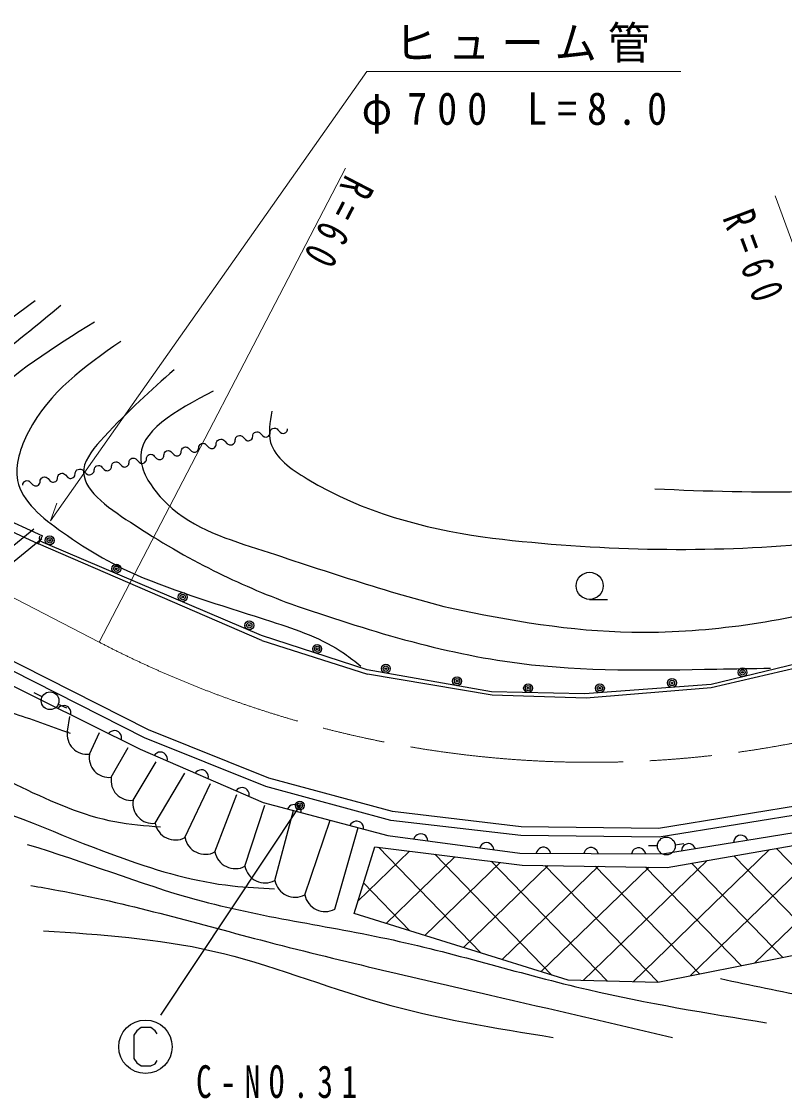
# Model space of a CAD drawing. Units: millimetres, scale not verified. Extents: x 40000 to 680000, y 20000 to 380000.
# Drawn here: x 116266 to 159107, y 251258 to 311752 of the extents above; entities that cross this region are included whole.
import ezdxf

# ---------------------------------------------------------------- set-up
doc = ezdxf.new("R2010")
doc.units = ezdxf.units.MM
doc.header["$LTSCALE"] = 1000
doc.linetypes.add('CHAIN', pattern=[18.5, 12, -1.5, 3.5, -1.5])
for name, color, linetype, lineweight in [('M-BGD', 7, 'Continuous', 25), ('M-BMK', 2, 'CHAIN', 13), ('M-STR-HTXT', 7, 'Continuous', 13), ('M-STR-STRC', 7, 'Continuous', 25)]:
    doc.layers.add(name, color=color, linetype=linetype, lineweight=lineweight)
doc.styles.add('ＭＳ ゴシック', font='')
doc.styles.get('ＭＳ ゴシック').set_extended_font_data('MS Gothic')

msp = doc.modelspace()

# ---------------------------------------------------------------- hatches: boundary and pattern name
at = {"layer": 'M-BGD'}
h = msp.add_hatch(dxfattribs=at)
h.set_pattern_fill('USER', color=256, style=0, pattern_type=2)
h.set_pattern_definition([(224.0906, (95606, 313137), (1391.59, -1436.48), []), (314.0906, (95606, 313137), (1436.48, 1391.59), [])])
h.paths.add_polyline_path([(136106, 265402), (144374, 264369), (152514, 264240), (165175, 266436), (166338, 260622), (151997, 257780), (146958, 257909), (134943, 261656)])

# ---------------------------------------------------------------- linework, layer by layer
for p, q in [((107665, 286785), (117226, 282413)), ((107873, 287240), (117434, 282867)), ((109353, 277021), (116954, 283261)), ((109797, 276480), (117398, 282720)), ((117751, 282375), (117475, 282493)), ((129742, 277270), (117751, 282375)), ((148165, 279294), (149165, 279294)), ((135669, 275334), (129742, 277270)), ((129767, 276981), (135692, 275100)), ((162036, 276214), (154994, 274512)), ((142651, 274102), (135669, 275334)), ((117422, 273822), (116975, 274045)), ((147874, 273984), (142651, 274102)), ((154994, 274512), (147874, 273984)), ((118330, 273403), (118791, 273209)), ((118850, 271890), (118977, 272721)), ((120079, 270596), (120636, 271824)), ((121307, 269302), (122251, 270971)), ((122535, 268008), (123821, 270164)), ((123764, 266714), (125436, 269536)), ((125445, 265909), (126871, 268953)), ((127127, 265105), (128351, 268325)), ((128809, 264301), (129921, 267742)), ((130491, 263496), (131536, 267428)), ((132172, 262692), (133599, 266890)), ((133854, 261888), (135169, 266486)), ((152967, 265508), (153463, 265575)), ((151972, 265441), (151472, 265441))]:
    msp.add_line(p, q, dxfattribs=at)
for points in [[(380820, 288892), (329922, 299222), (317621, 301194), (307282, 301851), (292539, 302227), (278735, 301851), (267090, 300537), (253277, 298471), (242854, 295935), (229237, 292085), (219940, 288892), (169786, 270487), (160762, 267839), (152029, 266431), (144328, 266525), (137097, 267370), (130148, 269248), (123387, 271971), (104870, 281355)], [(380721, 288402), (329833, 298730), (317565, 300697), (307260, 301352), (292539, 301727), (278770, 301352), (267155, 300041), (253374, 297980), (242981, 295452), (229387, 291608), (220108, 288421), (169942, 270011), (160873, 267351), (152066, 265930), (144296, 266025), (137003, 266877), (129989, 268773), (123180, 271515), (104644, 280909)], [(111558, 276513), (122936, 270871), (129826, 267884), (136842, 266035), (144238, 265040), (152250, 264992), (161036, 266414), (170234, 269117), (203735, 281206), (212032, 284145), (220566, 287274), (229810, 290498), (243337, 294670), (253815, 296946), (267342, 299269), (278862, 300407), (292531, 300928), (307276, 300549), (317531, 299601), (329621, 297515), (380476, 287457)], [(129248, 288455), (129255, 288518), (129282, 288585), (129313, 288632), (129348, 288660), (129402, 288692), (129480, 288709), (129543, 288702), (129587, 288690), (129634, 288660), (129686, 288609), (129817, 288473), (129888, 288427), (129931, 288416), (129994, 288409), (130053, 288421), (130127, 288458), (130177, 288509), (130208, 288557), (130219, 288600), (130226, 288663)], [(130226, 288663), (130233, 288726), (130260, 288793), (130291, 288840), (130326, 288868), (130380, 288900), (130459, 288916), (130522, 288909), (130565, 288898), (130612, 288867), (130664, 288817), (130795, 288681), (130866, 288635), (130909, 288624), (130972, 288617), (131031, 288629), (131105, 288665), (131155, 288717), (131186, 288764), (131197, 288808), (131205, 288870)], [(126216, 287811), (126223, 287874), (126250, 287941), (126280, 287988), (126315, 288016), (126370, 288048), (126448, 288065), (126511, 288058), (126554, 288046), (126602, 288016), (126653, 287965), (126784, 287829), (126856, 287783), (126899, 287772), (126962, 287765), (127020, 287777), (127094, 287813), (127145, 287865), (127176, 287913), (127187, 287956), (127194, 288019)], [(127194, 288019), (127202, 288088), (127231, 288161), (127265, 288214), (127303, 288244), (127363, 288280), (127450, 288298), (127519, 288290), (127566, 288278), (127618, 288244), (127675, 288188), (127819, 288039), (127898, 287988), (127945, 287976), (128014, 287968), (128079, 287982), (128160, 288022), (128216, 288078), (128250, 288130), (128262, 288178), (128270, 288247)], [(128270, 288247), (128277, 288310), (128304, 288377), (128335, 288424), (128370, 288452), (128424, 288484), (128502, 288501), (128565, 288494), (128608, 288483), (128656, 288452), (128707, 288401), (128839, 288266), (128910, 288219), (128953, 288208), (129016, 288201), (129075, 288214), (129149, 288250), (129199, 288301), (129230, 288349), (129241, 288392), (129248, 288455)], [(123281, 287188), (123288, 287250), (123315, 287317), (123346, 287365), (123381, 287393), (123435, 287425), (123514, 287441), (123576, 287434), (123620, 287423), (123667, 287392), (123719, 287342), (123850, 287206), (123921, 287160), (123964, 287149), (124027, 287142), (124086, 287154), (124160, 287190), (124210, 287242), (124241, 287289), (124252, 287333), (124259, 287395)], [(124259, 287395), (124267, 287458), (124293, 287525), (124324, 287573), (124359, 287601), (124414, 287633), (124492, 287649), (124555, 287642), (124598, 287631), (124645, 287600), (124697, 287550), (124828, 287414), (124899, 287368), (124942, 287356), (125005, 287349), (125064, 287362), (125138, 287398), (125188, 287450), (125219, 287497), (125231, 287540), (125238, 287603)], [(125238, 287603), (125245, 287666), (125271, 287733), (125302, 287780), (125337, 287808), (125392, 287840), (125470, 287857), (125533, 287850), (125576, 287839), (125624, 287808), (125675, 287757), (125806, 287622), (125877, 287575), (125921, 287564), (125983, 287557), (126042, 287570), (126116, 287606), (126167, 287657), (126197, 287705), (126209, 287748), (126216, 287811)], [(120347, 286564), (120354, 286627), (120380, 286694), (120411, 286742), (120446, 286770), (120501, 286802), (120579, 286818), (120642, 286811), (120685, 286800), (120733, 286769), (120784, 286719), (120915, 286583), (120986, 286537), (121030, 286525), (121093, 286518), (121151, 286531), (121225, 286567), (121276, 286619), (121307, 286666), (121318, 286709), (121325, 286772)], [(121325, 286772), (121332, 286835), (121359, 286902), (121389, 286949), (121424, 286977), (121479, 287009), (121557, 287026), (121620, 287019), (121663, 287008), (121711, 286977), (121762, 286926), (121893, 286791), (121965, 286744), (122008, 286733), (122071, 286726), (122129, 286739), (122204, 286775), (122254, 286826), (122285, 286874), (122296, 286917), (122303, 286980)], [(122303, 286980), (122310, 287043), (122337, 287110), (122368, 287157), (122403, 287185), (122457, 287217), (122535, 287234), (122598, 287227), (122642, 287215), (122689, 287185), (122741, 287134), (122872, 286998), (122943, 286952), (122986, 286941), (123049, 286934), (123108, 286946), (123182, 286982), (123232, 287034), (123263, 287081), (123274, 287125), (123281, 287188)], [(117314, 285920), (117321, 285983), (117348, 286050), (117379, 286098), (117414, 286125), (117468, 286158), (117547, 286174), (117610, 286167), (117653, 286156), (117700, 286125), (117752, 286075), (117883, 285939), (117954, 285893), (117997, 285881), (118060, 285874), (118119, 285887), (118193, 285923), (118243, 285975), (118274, 286022), (118285, 286065), (118293, 286128)], [(118293, 286128), (118300, 286191), (118326, 286258), (118357, 286305), (118392, 286333), (118447, 286365), (118525, 286382), (118588, 286375), (118631, 286364), (118678, 286333), (118730, 286282), (118861, 286147), (118932, 286100), (118976, 286089), (119038, 286082), (119097, 286094), (119171, 286131), (119222, 286182), (119252, 286230), (119264, 286273), (119271, 286336)], [(119271, 286336), (119279, 286405), (119308, 286479), (119342, 286531), (119380, 286562), (119440, 286597), (119526, 286615), (119595, 286607), (119643, 286595), (119695, 286561), (119752, 286506), (119896, 286356), (119974, 286305), (120022, 286293), (120091, 286285), (120156, 286299), (120237, 286339), (120293, 286395), (120327, 286448), (120339, 286495), (120347, 286564)], [(116336, 285713), (116343, 285775), (116370, 285842), (116401, 285890), (116436, 285918), (116490, 285950), (116569, 285966), (116631, 285959), (116675, 285948), (116722, 285917), (116774, 285867), (116905, 285731), (116976, 285685), (117019, 285674), (117082, 285667), (117141, 285679), (117215, 285715), (117265, 285767), (117296, 285814), (117307, 285857), (117314, 285920)], [(129767, 276981), (117226, 282413), (117434, 282867)], [(117475, 282493), (117402, 282524), (117360, 282553), (117316, 282604), (117291, 282647), (117279, 282696), (117275, 282763), (117285, 282813), (117297, 282840)], [(173112, 279560), (162233, 276002), (154998, 274323), (147963, 273750), (142687, 273914), (135692, 275100)], [(119028, 272809), (119042, 272909), (119034, 273002), (118998, 273109), (118948, 273188), (118876, 273259), (118761, 273316), (118661, 273330), (118568, 273322), (118461, 273286), (118382, 273236), (118311, 273164)], [(121872, 271398), (121886, 271499), (121879, 271592), (121843, 271699), (121792, 271777), (121720, 271849), (121606, 271906), (121505, 271920), (121412, 271912), (121305, 271876), (121227, 271826), (121155, 271754)], [(124451, 270214), (124460, 270315), (124448, 270407), (124406, 270513), (124352, 270588), (124277, 270656), (124159, 270707), (124058, 270716), (123966, 270703), (123861, 270662), (123785, 270608), (123717, 270532)], [(126748, 269218), (126757, 269319), (126744, 269412), (126703, 269517), (126649, 269593), (126573, 269660), (126456, 269711), (126355, 269720), (126263, 269708), (126157, 269666), (126081, 269612), (126014, 269537)], [(129044, 268223), (129053, 268324), (129041, 268416), (128999, 268521), (128945, 268597), (128870, 268665), (128752, 268716), (128652, 268724), (128559, 268712), (128454, 268671), (128378, 268616), (128310, 268541)], [(131967, 267320), (131960, 267421), (131934, 267511), (131877, 267608), (131812, 267675), (131727, 267730), (131604, 267763), (131503, 267757), (131413, 267731), (131315, 267674), (131249, 267608), (131193, 267524)], [(135475, 266395), (135468, 266496), (135442, 266586), (135385, 266684), (135320, 266751), (135236, 266806), (135112, 266839), (135011, 266832), (134921, 266806), (134824, 266749), (134757, 266684), (134701, 266599)], [(139088, 265733), (139069, 265832), (139032, 265918), (138963, 266008), (138890, 266066), (138800, 266111), (138673, 266128), (138573, 266109), (138488, 266072), (138398, 266003), (138339, 265930), (138295, 265840)], [(142786, 265235), (142767, 265335), (142730, 265420), (142661, 265510), (142588, 265568), (142497, 265613), (142371, 265630), (142271, 265611), (142185, 265574), (142096, 265506), (142037, 265433), (141993, 265342)], [(154109, 265293), (154063, 265383), (154002, 265454), (153911, 265520), (153824, 265555), (153724, 265571), (153598, 265551), (153508, 265504), (153437, 265444), (153371, 265352), (153336, 265265), (153320, 265165)], [(157038, 265767), (156991, 265857), (156931, 265928), (156839, 265994), (156753, 266029), (156653, 266045), (156526, 266025), (156437, 265978), (156365, 265918), (156299, 265826), (156265, 265739), (156248, 265639)], [(145973, 265029), (145942, 265125), (145895, 265206), (145815, 265286), (145735, 265335), (145639, 265367), (145511, 265368), (145415, 265337), (145335, 265289), (145255, 265210), (145206, 265130), (145173, 265034)], [(148644, 265013), (148613, 265110), (148565, 265190), (148486, 265270), (148406, 265319), (148310, 265351), (148182, 265352), (148086, 265321), (148006, 265273), (147925, 265194), (147877, 265114), (147844, 265018)], [(151315, 264998), (151283, 265094), (151236, 265174), (151156, 265255), (151077, 265303), (150981, 265336), (150853, 265336), (150757, 265305), (150676, 265257), (150596, 265178), (150547, 265098), (150515, 265002)]]:
    msp.add_lwpolyline(points, dxfattribs=at)
msp.add_lwpolyline([(136106, 265402), (144374, 264369), (152514, 264240), (165175, 266436), (166338, 260622), (151997, 257780), (146958, 257909), (134943, 261656)], close=True, dxfattribs=at)
for centre, radius in [((117849, 282605), 250), ((117849, 282605), 150), ((117849, 282605), 50), ((121584, 281015), 250), ((121584, 281015), 150), ((121584, 281015), 50), ((148165, 280054), 760), ((125318, 279425), 250), ((125318, 279425), 150), ((125318, 279425), 50), ((129053, 277835), 250), ((129053, 277835), 150), ((129053, 277835), 50), ((132865, 276513), 250), ((132865, 276513), 150), ((132865, 276513), 50), ((136724, 275401), 250), ((136724, 275401), 150), ((136724, 275401), 50), ((156752, 275194), 250), ((156752, 275194), 150), ((140722, 274696), 250), ((140722, 274696), 150), ((140722, 274696), 50), ((152791, 274600), 250), ((152791, 274600), 150), ((152791, 274600), 50), ((156752, 275194), 50), ((117869, 273598), 500), ((144712, 274305), 250), ((144712, 274305), 150), ((144712, 274305), 50), ((148743, 274299), 250), ((148743, 274299), 150), ((148743, 274299), 50), ((152472, 265441), 500)]:
    msp.add_circle(centre, radius, dxfattribs=at)
for centre, radius, start, end in [((119950, 271704), 1115, 170.37555, 276.63577), ((121178, 270410), 1115, 170.37555, 276.63577), ((122407, 269115), 1115, 170.37555, 276.63577), ((123635, 267821), 1115, 170.37555, 276.63577), ((124906, 266942), 1165, 191.30994, 297.57014), ((126588, 266138), 1165, 191.30994, 297.57014), ((128270, 265333), 1165, 191.30994, 297.57014), ((129951, 264529), 1165, 191.30994, 297.57014), ((131633, 263725), 1165, 191.30994, 297.57014), ((133315, 262921), 1165, 191.30994, 297.57014)]:
    msp.add_arc(centre, radius, start, end, dxfattribs=at)
for points, knots in [([(151832, 285498), (154725, 285385), (157617, 285273), (160500, 285361), (165458, 285513), (170387, 286259), (175310, 287067), (179205, 287707), (183095, 288385), (186845, 289524), (190999, 290742), (195013, 292378), (198925, 294370), (202828, 296360), (206629, 298680), (210833, 299557), (212477, 299900), (214182, 300023), (215883, 300103), (220317, 300314), (224721, 300243), (229124, 300172)], [0, 0, 0, 0, 1, 1, 1, 2, 2, 2, 3, 3, 3, 4, 4, 4, 5, 5, 5, 6, 6, 6, 7, 7, 7, 7]), ([(117032, 296071), (113941, 293777), (110851, 291483), (107968, 288918), (106637, 287734), (105351, 286492), (104310, 285041), (103513, 283932), (102860, 282700), (102508, 281383), (102372, 280855), (102286, 280313), (102126, 279800), (101666, 278182), (100673, 277022), (99560, 275268), (98694, 273900), (97726, 272171), (98304, 271446), (98760, 270874), (100228, 270934), (101471, 270845), (103202, 270704), (104504, 270287), (105893, 269917), (108262, 269411), (110640, 268918), (112937, 268170), (116008, 267190), (118942, 265818), (122001, 264730), (123989, 264022), (126030, 263435), (128114, 263201), (128893, 263114), (129677, 263075), (130462, 263037)], [0, 0, 0, 0, 1, 1, 1, 2, 2, 2, 3, 3, 3, 4, 4, 4, 5, 5, 5, 6, 6, 6, 7, 7, 7, 8, 8, 8, 9, 9, 9, 10, 10, 10, 11, 11, 11, 12, 12, 12, 12]), ([(109135, 289046), (110934, 290194), (112733, 291341), (114446, 292606), (115826, 293626), (117150, 294721), (118473, 295817)], [0, 0, 0, 0, 1, 1, 1, 2, 2, 2, 2]), ([(130313, 289863), (130212, 289251), (130111, 288638), (130255, 288112), (130492, 287245), (131394, 286612), (132297, 286069), (135545, 284116), (138797, 283321), (142161, 282801), (148089, 282063), (153740, 281913), (159445, 282334), (163999, 282771), (168473, 283421), (172928, 284260), (179498, 285534), (186020, 287014), (192313, 289221), (196402, 290612), (200404, 292210), (204512, 293657), (207128, 294509), (209775, 295204), (212566, 295700), (213371, 295843), (214187, 295969), (214959, 295817), (215417, 295726), (215859, 295538), (216301, 295350)], [0, 0, 0, 0, 1, 1, 1, 2, 2, 2, 3, 3, 3, 4, 4, 4, 5, 5, 5, 6, 6, 6, 7, 7, 7, 8, 8, 8, 9, 9, 9, 10, 10, 10, 10]), ([(120361, 294870), (118077, 293448), (115792, 292027), (113973, 290119), (113165, 289273), (112450, 288331), (111734, 287389)], [0, 0, 0, 0, 1, 1, 1, 2, 2, 2, 2]), ([(121835, 293778), (119823, 292369), (117812, 290961), (116648, 288700), (116200, 287829), (115878, 286831), (116047, 285970), (116280, 284788), (117438, 283863), (118559, 283076), (120093, 281987), (121531, 281164), (123091, 280509), (125466, 279549), (127864, 278843), (130298, 278052), (131728, 277588), (133170, 277095), (134393, 276251), (134713, 276030), (135017, 275785), (135322, 275541)], [0, 0, 0, 0, 1, 1, 1, 2, 2, 2, 3, 3, 3, 4, 4, 4, 5, 5, 5, 6, 6, 6, 7, 7, 7, 7]), ([(124838, 292194), (123547, 291046), (122255, 289898), (120907, 288427), (120378, 287849), (119841, 287223), (119760, 286625), (119610, 285509), (121051, 284495), (122381, 283622), (125750, 281399), (128406, 280165), (131390, 279035), (135668, 277570), (139871, 276258), (144222, 275705), (147863, 275241), (151607, 275310), (155312, 275377), (156315, 275395), (157315, 275413), (158315, 275432)], [0, 0, 0, 0, 1, 1, 1, 2, 2, 2, 3, 3, 3, 4, 4, 4, 5, 5, 5, 6, 6, 6, 7, 7, 7, 7]), ([(127029, 290993), (124914, 289865), (122799, 288737), (122965, 287116), (123038, 286397), (123560, 285581), (124166, 284932), (125619, 283374), (127551, 282778), (129462, 282148), (133251, 280933), (136685, 279716), (140328, 278817), (143707, 278093), (147113, 277513), (150538, 277452), (154545, 277394), (158566, 277969), (162448, 278981), (165155, 279687), (167790, 280583), (170474, 281329), (173255, 282101), (176087, 282712), (178937, 283185), (180538, 283451), (182143, 283673), (183749, 283895)], [0, 0, 0, 0, 1, 1, 1, 2, 2, 2, 3, 3, 3, 4, 4, 4, 5, 5, 5, 6, 6, 6, 7, 7, 7, 8, 8, 8, 9, 9, 9, 9]), ([(104407, 279182), (104433, 278392), (104459, 277601), (104174, 276731), (103762, 275475), (102702, 274055), (103298, 273287), (103544, 272971), (104069, 272766), (104582, 272587), (106919, 271755), (109080, 271602), (111178, 270953), (114614, 269889), (117878, 267493), (121508, 266809), (122351, 266650), (123214, 266583), (124077, 266517)], [0, 0, 0, 0, 1, 1, 1, 2, 2, 2, 3, 3, 3, 4, 4, 4, 5, 5, 5, 6, 6, 6, 6]), ([(109441, 276797), (109036, 276394), (108631, 275992), (108567, 275650), (108416, 274838), (110184, 274365), (111570, 274012), (113309, 273569), (114445, 273316), (115720, 272920), (116751, 272600), (117874, 272187), (118996, 271773)], [0, 0, 0, 0, 1, 1, 1, 2, 2, 2, 3, 3, 3, 4, 4, 4, 4]), ([(116577, 265525), (119765, 264597), (122871, 263312), (126079, 262432), (129703, 261438), (133455, 260962), (137130, 260160), (140810, 259356), (144413, 258225), (148078, 257371), (151383, 256601), (154740, 256056), (158096, 255512)], [0, 0, 0, 0, 1, 1, 1, 2, 2, 2, 3, 3, 3, 4, 4, 4, 4]), ([(116792, 263214), (117307, 263131), (117820, 263043), (118333, 262948), (122162, 262238), (125917, 261146), (129694, 260160), (133979, 259040), (138292, 258056), (142604, 257061), (146013, 256274), (149421, 255480), (152829, 254686)], [0, 0, 0, 0, 1, 1, 1, 2, 2, 2, 3, 3, 3, 4, 4, 4, 4]), ([(117506, 260676), (120710, 260465), (123914, 260253), (127008, 259540), (130188, 258807), (133253, 257544), (136407, 256648), (139583, 255746), (142849, 255216), (146115, 254686)], [0, 0, 0, 0, 1, 1, 1, 2, 2, 2, 3, 3, 3, 3]), ([(155514, 257991), (157198, 257630), (158882, 257269), (160575, 256958), (162016, 256693), (163465, 256464), (164913, 256235)], [0, 0, 0, 0, 1, 1, 1, 2, 2, 2, 2])]:
    msp.add_open_spline(points, degree=3, knots=knots, dxfattribs=at)
at = {"layer": 'M-BMK'}
msp.add_line((120633, 276885), (81997, 296937), dxfattribs=at)
msp.add_arc((148273, 330140), 60000, 242.57076, 290.10272, dxfattribs=at)
at = {"layer": 'M-STR-HTXT'}
for p, q in [((134453, 303512), (120633, 276885)), ((168895, 273795), (158584, 301967)), ((117892, 283714), (118239, 284693))]:
    msp.add_line(p, q, dxfattribs=at)
msp.add_lwpolyline([(117892, 283714), (135648, 308937), (153287, 308937)], dxfattribs=at)
at = {"layer": 'M-STR-STRC'}
msp.add_line((131894, 267712), (124067, 255929), dxfattribs=at)
msp.add_lwpolyline([(123885, 254882), (123765, 255062), (123525, 255242), (122985, 255242), (122745, 255062), (122565, 254822), (122565, 253502), (122745, 253262), (122985, 253082), (123525, 253082), (123765, 253202), (123885, 253382)], dxfattribs=at)
for centre, radius in [((131894, 267712), 250), ((131894, 267712), 150), ((131894, 267712), 50), ((123225, 254162), 1500)]:
    msp.add_circle(centre, radius, dxfattribs=at)

# ---------------------------------------------------------------- texts
at = {"layer": 'M-STR-HTXT', "char_height": 1833, "attachment_point": 7, "style": 'ＭＳ ゴシック'}
for s, insert in [('\\T1.26;\\W0.95;ヒューム管', (137218, 309437)), ('\\T1.5;\\W0.9;φ700\\~L=8.0', (135366, 305452))]:
    msp.add_mtext(s, dxfattribs=dict(at, insert=insert))
for insert, rotation in [((134462, 303231), 242.5), ((155582, 300725), 290.4)]:
    msp.add_mtext('\\T1.65;\\W0.7;R=60', dxfattribs=dict(at, insert=insert, rotation=rotation))
at = {"layer": 'M-STR-STRC', "insert": (126068, 251258), "char_height": 1833, "attachment_point": 7, "style": 'ＭＳ ゴシック'}
msp.add_mtext('\\T1.56;\\W0.7;C-NO.31', dxfattribs=at)

doc.saveas('drawing.dxf')
